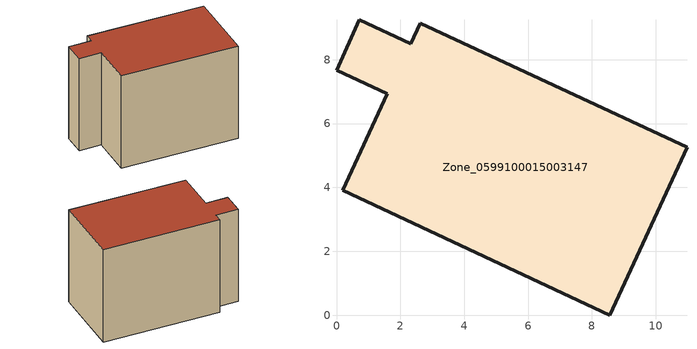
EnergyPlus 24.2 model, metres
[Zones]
Zone_0599100015003147
 floor ground (C_G): 1.59,6.94 0,7.67 0.72,9.25 2.33,8.51 2.62,9.14 10.98,5.26 8.56,0 0.2,3.92 z0.86
 wall outside (C_F): 2.33,8.51 0.72,9.25 0,7.67 1.59,6.94 0.2,3.92 8.56,0 10.98,5.26 2.62,9.14 2.33,8.51 z0.86:8.75
 roof outside (C_R): 1.59,6.94 0.2,3.92 8.56,0 10.98,5.26 2.62,9.14 2.33,8.51 0.72,9.25 0,7.67 z8.75
[BUILDING]
Pand.0599100015003147: North Axis=0; Terrain=City; Loads Convergence Tolerance Value=0.04; Temperature Convergence Tolerance Value=0.4; Solar Distribution=FullExterior; Maximum Number of Warmup Days=25; Minimum Number of Warmup Days=1
[Site:Location]
Rotterdam.The.Hague.AP_ZH_NLD Design_Conditions: Latitude=51.96; Longitude=4.45; Time Zone=1; Elevation=-4.5
[SITE:GROUNDTEMPERATURE:BUILDINGSURFACE]
18, 18, 18, 18, 18, 18, 18, 18, 18, 18, 18, 18
[MATERIAL] Thermal Absorptance=0.9; Solar Absorptance=0.7; Visible Absorptance=0.7
Name | Roughness | Thickness | Conductivity | Density | Specific Heat
G.TC.1965-1974 | MediumSmooth | 0.15 | 0.882353 | 540 | 1210
F.TC.1965-1974 | Rough | 0.3 | 0.697674 | 1920 | 840
R.TC.1965-1974 | MediumRough | 0.2 | 0.232558 | 1500 | 1000
[CONSTRUCTION]
C_G: G.TC.1965-1974
C_F: F.TC.1965-1974
C_R: R.TC.1965-1974
[ZONE]
Zone_0599100015003147: Type=1; Multiplier=1; Ceiling Height=Autocalculate; Volume=Autocalculate; Floor Area=autocalculate; Part of Total Floor Area=Yes
[ZONEINFILTRATION:DESIGNFLOWRATE]
Infil_Zone_0599100015003147: Zone or ZoneList or Space or SpaceList=Zone_0599100015003147; Schedule=AlwaysOn; Design Flow Rate Calculation Method=Flow/Area; Flow Rate per Floor Area=0.003; Constant Term Coefficient=1; Temperature Term Coefficient=0; Velocity Term Coefficient=0; Velocity Squared Term Coefficient=0
[HVACTEMPLATE:ZONE:IDEALLOADSAIRSYSTEM]
Zone_0599100015003147: Maximum Heating Supply Air Temperature=50; Minimum Cooling Supply Air Temperature=13; Maximum Heating Supply Air Humidity Ratio=0.0156; Minimum Cooling Supply Air Humidity Ratio=0.0077; Heating Limit=NoLimit; Cooling Limit=NoLimit; Dehumidification Control Type=ConstantSensibleHeatRatio; Cooling Sensible Heat Ratio=0.7; Dehumidification Setpoint=60; Humidification Control Type=None; Humidification Setpoint=30; Outdoor Air Method=None; Outdoor Air Flow Rate per Person=0.00944; Outdoor Air Flow Rate per Zone Floor Area=0; Outdoor Air Flow Rate per Zone=0; Demand Controlled Ventilation Type=None; Outdoor Air Economizer Type=NoEconomizer; Heat Recovery Type=None; Sensible Heat Recovery Effectiveness=0.7; Latent Heat Recovery Effectiveness=0.65
[ZONECONTROL:THERMOSTAT]
ThermostatControl_Zone_0599100015003147: Zone or ZoneList=Zone_0599100015003147; Control Type Schedule=DualSetpointControlType; Control 1=Thermostat_Zone_0599100015003147; Temperature Difference Between Cutout And Setpoint=0
[THERMOSTATSETPOINT:DUALSETPOINT]
Thermostat_Zone_0599100015003147: Heating Setpoint Temperature Schedule=HeatingSetpoint_Zone_0599100015003147; Cooling Setpoint Temperature Schedule=CoolingSetpoint_Zone_0599100015003147
[SCHEDULE:COMPACT]
HeatingSetpoint_Zone_0599100015003147: Through: 12/31, For: AllDays, Until: 24:00, 21
CoolingSetpoint_Zone_0599100015003147: Through: 12/31, For: AllDays, Until: 24:00, 24
DualSetpointControlType: Through: 12/31, For: AllDays, Until: 24:00, 4
AlwaysOn: Through: 12/31, For: AllDays, Until: 24:00, 1
